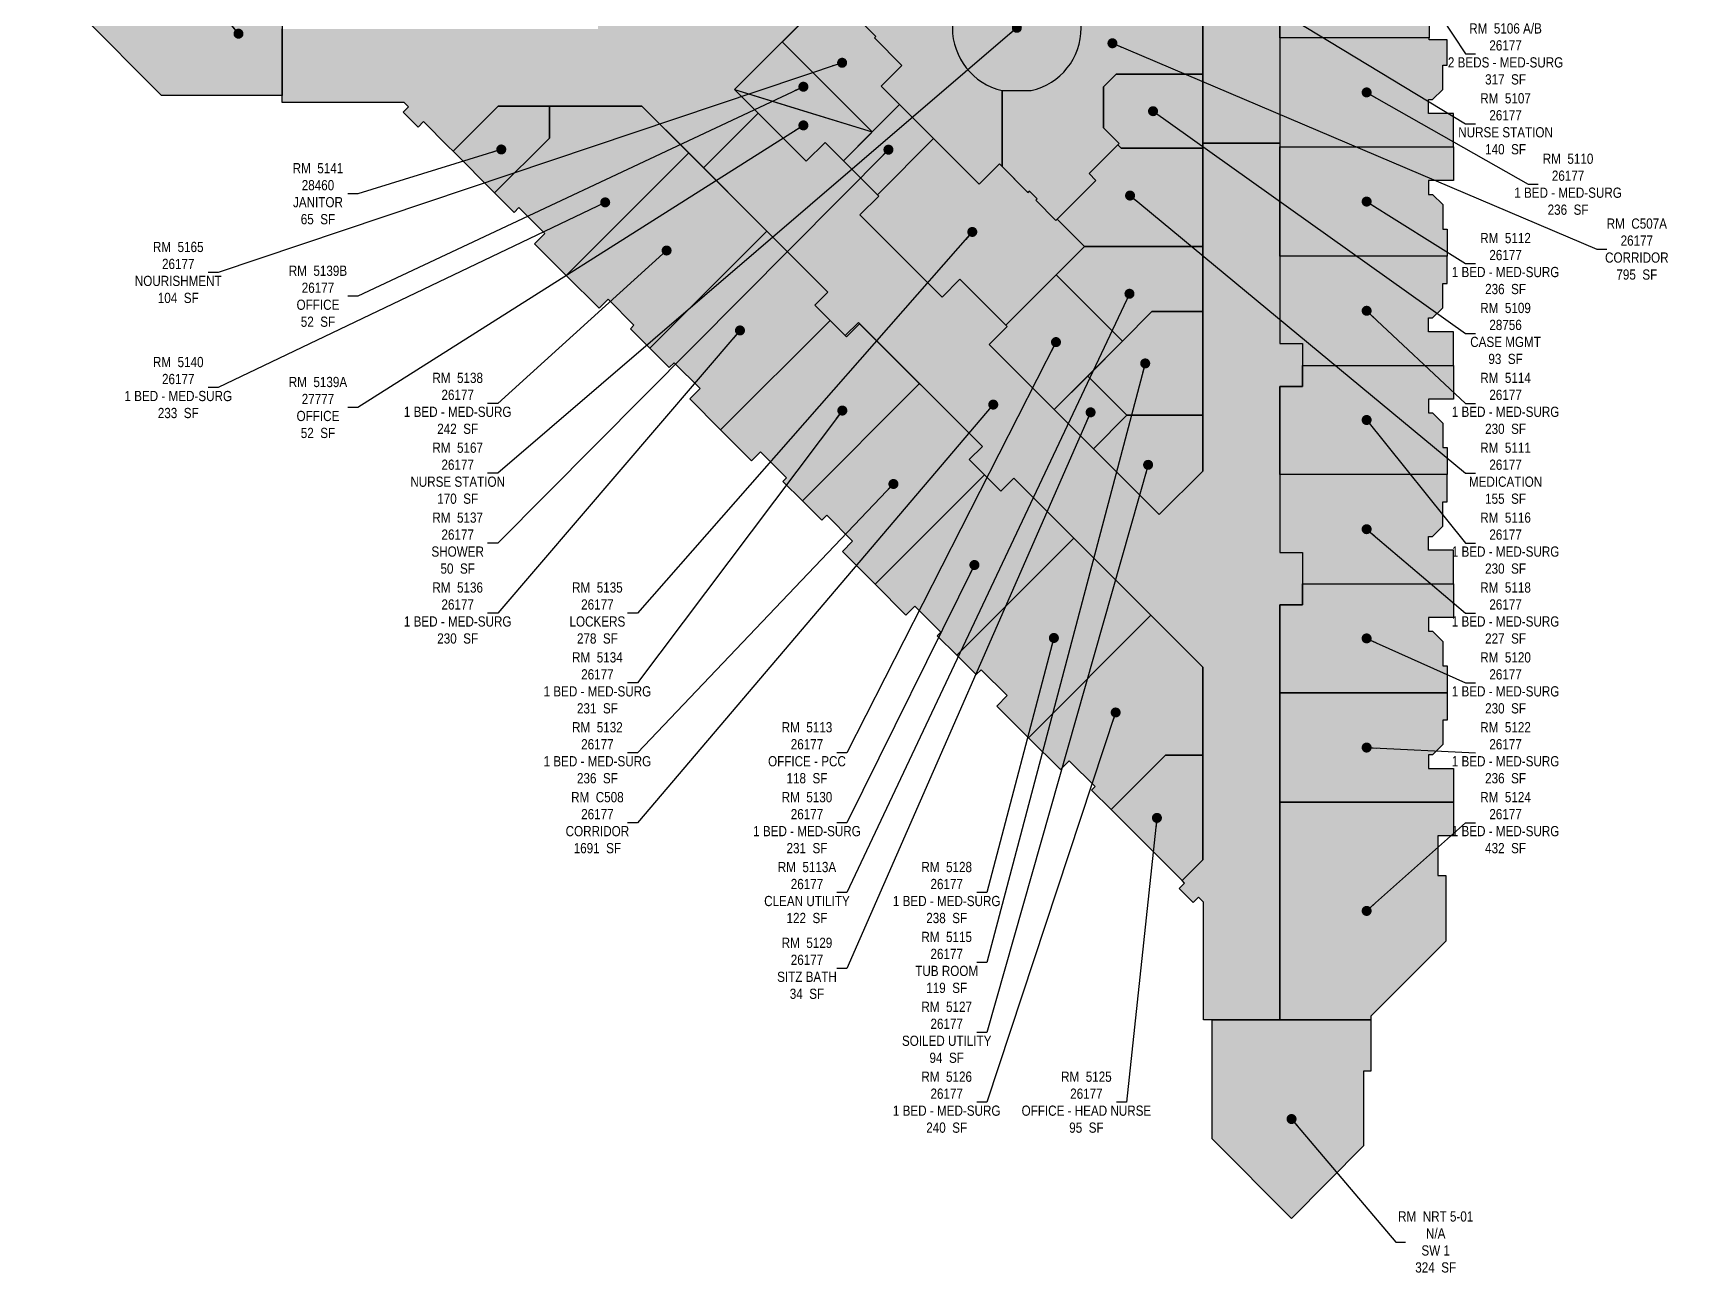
# Model space of a CAD drawing. Header units: inches. Extents: x -457 to 5277, y -65 to 4598.
# Drawn here: x -39 to 2251, y -65 to 1638 of the extents above; entities that cross this region are included whole.
import ezdxf

# ---------------------------------------------------------------- set-up
doc = ezdxf.new("R2010")
doc.units = ezdxf.units.IN
doc.header["$LTSCALE"] = 48
doc.header["$MEASUREMENT"] = 0
for name, color, linetype in [('0-LABEL', 3, 'Continuous'), ('1-NRT', 200, 'Continuous'), ('1-NRT-PTN', 253, 'Continuous'), ('4-OCC', 6, 'Continuous'), ('4-OCC-PTN', 95, 'Continuous')]:
    doc.layers.add(name, color=color, linetype=linetype)
doc.styles.add('ArialN', font='ARIALN.TTF')
doc.dimstyles.new('AB-220', dxfattribs={"dimscale": 220, "dimtxt": 0.070312, "dimasz": 0.0625, "dimexe": 0.0625, "dimexo": 0.125, "dimgap": 0.1875, "dimtad": 0, "dimdec": 4, "dimrnd": 0.0625, "dimzin": 0, "dimdsep": 46, "dimlunit": 4, "dimtxsty": 'ArialN', "dimblk": 'ARCHTICK', "dimcen": 0.0625, "dimclrd": 256, "dimclre": 256, "dimclrt": 256, "dimadec": 0, "dimazin": 0, "dimtfac": 1, "dimtdec": 4, "dimtofl": 0, "dimtmove": 2, "dimatfit": 3, "dimldrblk": 'DOT', "dimfxl": 0, "dimfrac": 2, "dimtolj": 1, "dimtzin": 0, "dimlwd": -1, "dimlwe": -1, "dimarcsym": 0})

# ---------------------------------------------------------------- blocks, each defined once
blk = doc.blocks.new('_ArchTick')
at = {"const_width": 0.15}
blk.add_lwpolyline([(-0.5, -0.5), (0.5, 0.5)], dxfattribs=at)
blk = doc.blocks.new('_Dot')
at = {"lineweight": -2}
blk.add_line((-0.5, 0), (-1, 0), dxfattribs=at)
at = {"const_width": 0.5}
blk.add_lwpolyline([(-0.25, 0, 1), (0.25, 0, 1)], format="xyb", close=True, dxfattribs=at)

msp = doc.modelspace()

# ---------------------------------------------------------------- hatches: boundary and pattern name
at = {"layer": '1-NRT-PTN'}
for points in [[(303.1, 1552.6), (137.6, 1552.6), (26.1, 1664.1), (136, 1776.8), (303.1, 1776.8)], [(1799.4, 283), (1799.4, 212.3), (1789.4, 212.3), (1789.4, 109.5), (1690.4, 10), (1581.3, 119.3), (1581.3, 283)]]:
    msp.add_hatch(color=256, dxfattribs=at).paths.add_polyline_path(points)
at = {"layer": '4-OCC-PTN'}
for color, points in [(105, [(1078.9, 1669.8), (1056.4, 1692.3), (992.4, 1628.3), (988.7, 1624.6), (924.8, 1560.7), (957.2, 1528.4), (882.2, 1453.4), (797.6, 1538.1), (600.2, 1538.1), (538, 1475.9), (531.2, 1482.7), (497.3, 1516.6), (489.9, 1509.2), (469.5, 1529.6), (476.9, 1537), (470.8, 1543.1), (303.1, 1543.1), (303.1, 1644.1), (737.3, 1644.1), (737.3, 1682.3), (780.1, 1725.1), (783.9, 1728.8), (804.5, 1708.1), (808.1, 1711.6), (842, 1745.6), (906.9, 1810.4), (910.6, 1814.1), (975.5, 1879), (1495.8, 2399.4), (1607.4, 2287.8), (1626.3, 2306.7), (1661.4, 2271.6), (1674.7, 2285), (1759.6, 2200.1), (1757.9, 2198.3), (1759.7, 2196.5), (1729.2, 2166), (1767, 2128.2), (1797.5, 2158.7), (1799.3, 2156.9), (1796.4, 2154), (1889.4, 2061), (1893.1, 2064.7), (1902.5, 2055.3), (1831.9, 1984.7), (1802.7, 2014), (1765.2, 1976.5), (1758.2, 1969.5), (1762.5, 1965.3), (1728.9, 1931.7), (1724.6, 1935.9), (1720.7, 1932), (1696.2, 1907.5), (1692.3, 1903.6), (1674.3, 1885.5), (1674.3, 1486.9), (1568.3, 1486.9), (1568.3, 1581.9), (1568.3, 1654.5), (1573.3, 1654.5), (1573.3, 1814.3), (1516.7, 1870.8), (1513.2, 1874.4), (1568.3, 1929.5), (1568.3, 2177.1), (1495.8, 2249.5), (1492.3, 2245.9), (1458.4, 2212), (1423.9, 2177.5), (1414.2, 2167.8), (1365.9, 2119.5), (1332, 2085.6), (1321.2, 2074.8), (1287.2, 2040.9), (1271.7, 2025.3), (1230, 1983.6), (1235, 1978.6), (1211.6, 1955.3), (1225, 1941.9), (1180.9, 1897.9), (1162.6, 1916.2), (1044.7, 1798.3), (1126.1, 1717), (1122.6, 1713.4)]), (105, [(1879.3, 1631.8), (1674.3, 1631.8), (1674.3, 1885.5), (1694.2, 1905.5), (1769.8, 1830), (1782.1, 1842.4), (1904.6, 1719.9), (1972.3, 1719.9), (1975.5, 1716.7), (1913.2, 1654.4), (1890.6, 1676.9), (1879.3, 1665.6)]), (105, [(990.5, 1626.4), (1056.4, 1692.3), (1100.1, 1648.6), (1101.9, 1650.4), (1118.9, 1633.5), (1117, 1631.6), (1154.9, 1593.8), (1126.4, 1565.3), (1151.6, 1540.1), (1114.2, 1502.8)]), (105, [(990.5, 1626.4), (924.8, 1560.7), (1114.2, 1502.8)]), (105, [(1904, 1629.1), (1879.3, 1629.1), (1879.3, 1631.8), (1674.3, 1631.8), (1674.3, 1484.4), (1674.3, 1481.8), (1705.4, 1481.8), (1912.8, 1481.8), (1912.8, 1528), (1878.3, 1527.9), (1878.3, 1546.9), (1884, 1546.9), (1898, 1560.9), (1898, 1594.4), (1904, 1594.4)]), (22, [(1568.3, 1480.1), (1456.3, 1480.1), (1451.5, 1484.9), (1453.4, 1486.7), (1431.8, 1508.3), (1431.8, 1564.5), (1449.1, 1581.9), (1568.3, 1581.9)]), (246, [(1019.5, 1531.7), (1114.2, 1502.8), (1074.4, 1462.9), (1049.2, 1488.1), (1023.3, 1462.2), (924.8, 1560.7)]), (201, [(538, 1475.9), (600.2, 1538.1), (670.6, 1538.1), (670.6, 1494.1), (595.2, 1418.7)]), (105, [(595.2, 1418.7), (670.6, 1494.1), (670.6, 1538.1), (797.6, 1538.1), (862, 1473.7), (693.7, 1305.3), (650.1, 1348.9), (664.3, 1363.1), (628.6, 1398.7), (621.9, 1392)]), (105, [(1074.4, 1462.9), (1151.6, 1540.1), (1198.4, 1493.3), (1121.2, 1416.1)]), (105, [(1568.3, 1486.9), (1674.3, 1486.9), (1674.3, 1211.9), (1705.4, 1211.9), (1705.4, 1152.8), (1674.3, 1152.8), (1674.3, 924.8), (1705.4, 924.8), (1705.4, 852.8), (1674.3, 852.8), (1674.3, 283), (1569.3, 283), (1569.3, 444.6), (1562.4, 451.5), (1555, 444.1), (1536, 463.1), (1543.4, 470.5), (1539.9, 474), (1568.3, 502.4), (1568.3, 767.4), (1308.6, 1027), (1290.7, 1009.1), (1247.5, 1052.4), (1265.4, 1070.3), (1096.5, 1239.1), (1078.6, 1221.2), (1035.3, 1264.5), (1053.2, 1282.4), (882.2, 1453.4), (957.2, 1528.4), (1023.3, 1462.2), (1049.2, 1488.1), (1123, 1414.2), (1097.2, 1388.4), (1210, 1275.6), (1234.6, 1300.2), (1299.6, 1235.1), (1275, 1210.5), (1508.6, 977), (1568.3, 1036.7)]), (105, [(1121.2, 1416.1), (1198.4, 1493.3), (1261, 1430.6), (1289, 1458.5), (1328.1, 1419.4), (1330, 1421.2), (1340.7, 1410.6), (1338.8, 1408.7), (1366.6, 1380.9), (1368.4, 1382.8), (1406, 1345.3), (1297.7, 1237), (1234.6, 1300.2), (1210, 1275.6), (1097.2, 1388.4), (1123, 1414.2)]), (105, [(693.7, 1305.3), (862, 1473.7), (969.3, 1366.3), (808.4, 1205.5), (781.7, 1232.2), (786.6, 1237.1), (751, 1272.7), (738.7, 1260.4)]), (105, [(1568.3, 1345.3), (1406, 1345.3), (1368.4, 1382.8), (1421.5, 1435.8), (1412, 1445.3), (1451.5, 1484.9), (1456.3, 1480.1), (1568.3, 1480.1)]), (105, [(1904, 1331.8), (1674.3, 1331.8), (1674.3, 1438.8), (1674.3, 1481.8), (1705.4, 1481.8), (1912.8, 1481.8), (1912.8, 1435.6), (1878.3, 1435.6), (1878.3, 1416.6), (1884, 1416.6), (1898, 1402.6), (1898, 1369.1), (1904, 1369.1)]), (105, [(808.4, 1205.5), (969.3, 1366.3), (1053.2, 1282.4), (1035.3, 1264.5), (1056.2, 1243.6), (905.8, 1093.2), (863.3, 1135.7), (877.5, 1149.9), (841.9, 1185.5), (835.1, 1178.8)]), (105, [(1458.2, 1215.1), (1367, 1306.3), (1406, 1345.3), (1568.3, 1345.3), (1568.3, 1255.6), (1498.5, 1255.6)]), (105, [(1904, 1331.8), (1674.3, 1331.8), (1674.3, 1211.9), (1705.4, 1211.9), (1705.4, 1181.8), (1912.8, 1181.8), (1912.8, 1228), (1878.3, 1228), (1878.3, 1247), (1884, 1247), (1898, 1261), (1898, 1294.5), (1904, 1294.5)]), (105, [(1297.7, 1237), (1367, 1306.3), (1456.3, 1217), (1458.2, 1215.1), (1364.3, 1121.2), (1275, 1210.5), (1299.6, 1235.1)]), (105, [(1018.1, 995.8), (1178.9, 1156.7), (1095, 1240.7), (1077.1, 1222.7), (1056.2, 1243.6), (905.8, 1093.2), (948.3, 1050.8), (960.6, 1063.1), (996.3, 1027.4), (991.4, 1022.5)]), (105, [(1410.2, 1167.2), (1458.2, 1215.1), (1498.5, 1255.6), (1568.3, 1255.6), (1568.3, 1113.3), (1464, 1113.3)]), (105, [(1904, 1031.8), (1674.3, 1031.8), (1674.3, 1152.8), (1705.4, 1152.8), (1705.4, 1181.8), (1912.8, 1181.8), (1912.8, 1135.5), (1878.3, 1135.5), (1878.3, 1116.5), (1884, 1116.5), (1898, 1102.5), (1898, 1069), (1904, 1069)]), (105, [(1018.1, 995.8), (1178.9, 1156.7), (1265.4, 1070.3), (1247.5, 1052.4), (1268.3, 1031.5), (1118, 881.1), (1073, 926.1), (1087.1, 940.2), (1051.5, 975.9), (1044.8, 969.1)]), (105, [(1364.3, 1121.2), (1410.2, 1167.2), (1464, 1113.3), (1418.1, 1067.4)]), (105, [(1418.1, 1067.4), (1464, 1113.3), (1568.3, 1113.3), (1568.3, 1036.7), (1508.6, 977)]), (105, [(1118, 881.1), (1268.3, 1031.5), (1290.7, 1009.1), (1308.6, 1027), (1391.1, 944.6), (1230.2, 783.7), (1203.5, 810.4), (1208.4, 815.3), (1172.8, 851), (1160.4, 838.6)]), (105, [(1904, 1031.8), (1674.3, 1031.8), (1674.3, 924.8), (1705.4, 924.8), (1705.4, 881.8), (1912.8, 881.8), (1912.8, 927.9), (1878.3, 927.9), (1878.3, 946.9), (1884, 946.9), (1898, 960.9), (1898, 994.4), (1904, 994.4)]), (105, [(1230.2, 783.7), (1391.1, 944.6), (1497.1, 838.5), (1328.9, 670.2), (1285.1, 713.9), (1299.3, 728.1), (1263.6, 763.7), (1256.9, 757)]), (105, [(1904, 731.8), (1674.3, 731.8), (1674.3, 852.8), (1705.4, 852.8), (1705.4, 881.8), (1912.8, 881.8), (1912.8, 835.6), (1878.3, 835.6), (1878.3, 816.6), (1884, 816.6), (1898, 802.6), (1898, 769.1), (1904, 769.1)]), (105, [(1328.9, 670.2), (1497.1, 838.5), (1568.3, 767.4), (1568.3, 646.3), (1517.1, 646.3), (1514.8, 644.1), (1442.3, 571.6), (1415.6, 598.3), (1420.5, 603.2), (1384.9, 638.8), (1372.6, 626.5)]), (105, [(1912.8, 581.8), (1674.3, 581.8), (1674.3, 731.8), (1904, 731.8), (1904, 694.5), (1898, 694.5), (1898, 661), (1884, 647), (1878.3, 647), (1878.3, 628), (1912.8, 628)]), (105, [(1442.3, 571.6), (1517.1, 646.3), (1568.3, 646.3), (1568.3, 502.4), (1539.9, 474)]), (105, [(1799.4, 283), (1674.3, 283), (1674.3, 581.8), (1912.8, 581.8), (1912.8, 535.4), (1891.5, 535.4), (1891.5, 480.9), (1902.3, 480.9), (1902.3, 390.9), (1799.4, 288)])]:
    msp.add_hatch(color=color, dxfattribs=at).paths.add_polyline_path(points)
h = msp.add_hatch(color=105, dxfattribs=at)
edge = h.paths.add_edge_path()
edge.add_line((1568.3, 1654.5), (1568.3, 1581.9))
edge.add_line((1568.3, 1581.9), (1449.1, 1581.9))
edge.add_line((1449.1, 1581.9), (1431.8, 1564.5))
edge.add_line((1431.8, 1564.5), (1431.8, 1508.3))
edge.add_line((1431.8, 1508.3), (1453.4, 1486.7))
edge.add_line((1453.4, 1486.7), (1412, 1445.3))
edge.add_line((1412, 1445.3), (1421.5, 1435.8))
edge.add_line((1421.5, 1435.8), (1366.6, 1380.9))
edge.add_line((1366.6, 1380.9), (1338.8, 1408.7))
edge.add_line((1338.8, 1408.7), (1340.7, 1410.6))
edge.add_line((1340.7, 1410.6), (1330, 1421.2))
edge.add_line((1330, 1421.2), (1328.1, 1419.4))
edge.add_line((1328.1, 1419.4), (1292.5, 1455))
edge.add_line((1292.5, 1455), (1292.5, 1559.3))
edge.add_line((1292.5, 1559.3), (1332.6, 1559.2))
edge.add_arc((1312.8, 1645.5), 88.6, 282.9644, 437.0356)
edge.add_line((1332.6, 1731.8), (1292.5, 1731.7))
edge.add_arc((1312.8, 1645.5), 88.6, 103.2198, 256.7802)
edge.add_line((1292.5, 1559.3), (1292.5, 1455))
edge.add_line((1292.5, 1455), (1289, 1458.5))
edge.add_line((1289, 1458.5), (1261, 1430.6))
edge.add_line((1261, 1430.6), (1126.4, 1565.3))
edge.add_line((1126.4, 1565.3), (1154.9, 1593.8))
edge.add_line((1154.9, 1593.8), (1117, 1631.6))
edge.add_line((1117, 1631.6), (1118.9, 1633.5))
edge.add_line((1118.9, 1633.5), (1101.9, 1650.4))
edge.add_line((1101.9, 1650.4), (1100.1, 1648.6))
edge.add_line((1100.1, 1648.6), (1078.9, 1669.8))
edge.add_line((1078.9, 1669.8), (1126.1, 1717))
edge.add_line((1126.1, 1717), (1348.7, 1938.4))
edge.add_line((1348.7, 1938.4), (1422.5, 1864.6))
edge.add_line((1422.5, 1864.6), (1436.7, 1878.7))
edge.add_line((1436.7, 1878.7), (1478.9, 1836.5))
edge.add_line((1478.9, 1836.5), (1478.9, 1758.3))
edge.add_line((1478.9, 1758.3), (1460.4, 1758.3))
edge.add_line((1460.4, 1758.3), (1460.4, 1654.5))
edge.add_line((1460.4, 1654.5), (1568.3, 1654.5))
h = msp.add_hatch(color=105, dxfattribs=at)
edge = h.paths.add_edge_path()
edge.add_line((1292.5, 1559.3), (1332.6, 1559.2))
edge.add_arc((1312.8, 1645.5), 88.6, 282.9644, 437.0356)
edge.add_line((1332.6, 1731.8), (1292.5, 1731.7))
edge.add_arc((1312.8, 1645.5), 88.6, 103.2198, 256.7802)

# ---------------------------------------------------------------- linework, layer by layer
at = {"layer": '1-NRT'}
for points in [[(303.1, 1552.6), (137.6, 1552.6), (26.1, 1664.1), (136, 1776.8), (303.1, 1776.8)], [(1799.4, 283), (1799.4, 212.3), (1789.4, 212.3), (1789.4, 109.5), (1690.4, 10), (1581.3, 119.3), (1581.3, 283)]]:
    msp.add_lwpolyline(points, close=True, dxfattribs=at)
at = {"layer": '4-OCC'}
for points in [[(1879.3, 1631.8), (1674.3, 1631.8), (1674.3, 1885.5), (1694.2, 1905.5), (1769.8, 1830), (1782.1, 1842.4), (1904.6, 1719.9), (1972.3, 1719.9), (1975.5, 1716.7), (1913.2, 1654.4), (1890.6, 1676.9), (1879.3, 1665.6)], [(990.5, 1626.4), (1056.4, 1692.3), (1100.1, 1648.6), (1101.9, 1650.4), (1118.9, 1633.5), (1117, 1631.6), (1154.9, 1593.8), (1126.4, 1565.3), (1151.6, 1540.1), (1114.2, 1502.8)], [(990.5, 1626.4), (924.8, 1560.7), (1114.2, 1502.8)], [(1904, 1629.1), (1879.3, 1629.1), (1879.3, 1631.8), (1674.3, 1631.8), (1674.3, 1484.4), (1674.3, 1481.8), (1705.4, 1481.8), (1912.8, 1481.8), (1912.8, 1528), (1878.3, 1527.9), (1878.3, 1546.9), (1884, 1546.9), (1898, 1560.9), (1898, 1594.4), (1904, 1594.4)], [(1568.3, 1480.1), (1456.3, 1480.1), (1451.5, 1484.9), (1453.4, 1486.7), (1431.8, 1508.3), (1431.8, 1564.5), (1449.1, 1581.9), (1568.3, 1581.9)], [(1019.5, 1531.7), (1114.2, 1502.8), (1074.4, 1462.9), (1049.2, 1488.1), (1023.3, 1462.2), (924.8, 1560.7)], [(538, 1475.9), (600.2, 1538.1), (670.6, 1538.1), (670.6, 1494.1), (595.2, 1418.7)], [(595.2, 1418.7), (670.6, 1494.1), (670.6, 1538.1), (797.6, 1538.1), (862, 1473.7), (693.7, 1305.3), (650.1, 1348.9), (664.3, 1363.1), (628.6, 1398.7), (621.9, 1392)], [(1074.4, 1462.9), (1151.6, 1540.1), (1198.4, 1493.3), (1121.2, 1416.1)], [(1568.3, 1486.9), (1674.3, 1486.9), (1674.3, 1211.9), (1705.4, 1211.9), (1705.4, 1152.8), (1674.3, 1152.8), (1674.3, 924.8), (1705.4, 924.8), (1705.4, 852.8), (1674.3, 852.8), (1674.3, 283), (1569.3, 283), (1569.3, 444.6), (1562.4, 451.5), (1555, 444.1), (1536, 463.1), (1543.4, 470.5), (1539.9, 474), (1568.3, 502.4), (1568.3, 767.4), (1308.6, 1027), (1290.7, 1009.1), (1247.5, 1052.4), (1265.4, 1070.3), (1096.5, 1239.1), (1078.6, 1221.2), (1035.3, 1264.5), (1053.2, 1282.4), (882.2, 1453.4), (957.2, 1528.4), (1023.3, 1462.2), (1049.2, 1488.1), (1123, 1414.2), (1097.2, 1388.4), (1210, 1275.6), (1234.6, 1300.2), (1299.6, 1235.1), (1275, 1210.5), (1508.6, 977), (1568.3, 1036.7)], [(1121.2, 1416.1), (1198.4, 1493.3), (1261, 1430.6), (1289, 1458.5), (1328.1, 1419.4), (1330, 1421.2), (1340.7, 1410.6), (1338.8, 1408.7), (1366.6, 1380.9), (1368.4, 1382.8), (1406, 1345.3), (1297.7, 1237), (1234.6, 1300.2), (1210, 1275.6), (1097.2, 1388.4), (1123, 1414.2)], [(693.7, 1305.3), (862, 1473.7), (969.3, 1366.3), (808.4, 1205.5), (781.7, 1232.2), (786.6, 1237.1), (751, 1272.7), (738.7, 1260.4)], [(1568.3, 1345.3), (1406, 1345.3), (1368.4, 1382.8), (1421.5, 1435.8), (1412, 1445.3), (1451.5, 1484.9), (1456.3, 1480.1), (1568.3, 1480.1)], [(1904, 1331.8), (1674.3, 1331.8), (1674.3, 1438.8), (1674.3, 1481.8), (1705.4, 1481.8), (1912.8, 1481.8), (1912.8, 1435.6), (1878.3, 1435.6), (1878.3, 1416.6), (1884, 1416.6), (1898, 1402.6), (1898, 1369.1), (1904, 1369.1)], [(808.4, 1205.5), (969.3, 1366.3), (1053.2, 1282.4), (1035.3, 1264.5), (1056.2, 1243.6), (905.8, 1093.2), (863.3, 1135.7), (877.5, 1149.9), (841.9, 1185.5), (835.1, 1178.8)], [(1458.2, 1215.1), (1367, 1306.3), (1406, 1345.3), (1568.3, 1345.3), (1568.3, 1255.6), (1498.5, 1255.6)], [(1904, 1331.8), (1674.3, 1331.8), (1674.3, 1211.9), (1705.4, 1211.9), (1705.4, 1181.8), (1912.8, 1181.8), (1912.8, 1228), (1878.3, 1228), (1878.3, 1247), (1884, 1247), (1898, 1261), (1898, 1294.5), (1904, 1294.5)], [(1297.7, 1237), (1367, 1306.3), (1456.3, 1217), (1458.2, 1215.1), (1364.3, 1121.2), (1275, 1210.5), (1299.6, 1235.1)], [(1018.1, 995.8), (1178.9, 1156.7), (1095, 1240.7), (1077.1, 1222.7), (1056.2, 1243.6), (905.8, 1093.2), (948.3, 1050.8), (960.6, 1063.1), (996.3, 1027.4), (991.4, 1022.5)], [(1410.2, 1167.2), (1458.2, 1215.1), (1498.5, 1255.6), (1568.3, 1255.6), (1568.3, 1113.3), (1464, 1113.3)], [(1904, 1031.8), (1674.3, 1031.8), (1674.3, 1152.8), (1705.4, 1152.8), (1705.4, 1181.8), (1912.8, 1181.8), (1912.8, 1135.5), (1878.3, 1135.5), (1878.3, 1116.5), (1884, 1116.5), (1898, 1102.5), (1898, 1069), (1904, 1069)], [(1018.1, 995.8), (1178.9, 1156.7), (1265.4, 1070.3), (1247.5, 1052.4), (1268.3, 1031.5), (1118, 881.1), (1073, 926.1), (1087.1, 940.2), (1051.5, 975.9), (1044.8, 969.1)], [(1364.3, 1121.2), (1410.2, 1167.2), (1464, 1113.3), (1418.1, 1067.4)], [(1418.1, 1067.4), (1464, 1113.3), (1568.3, 1113.3), (1568.3, 1036.7), (1508.6, 977)], [(1118, 881.1), (1268.3, 1031.5), (1290.7, 1009.1), (1308.6, 1027), (1391.1, 944.6), (1230.2, 783.7), (1203.5, 810.4), (1208.4, 815.3), (1172.8, 851), (1160.4, 838.6)], [(1904, 1031.8), (1674.3, 1031.8), (1674.3, 924.8), (1705.4, 924.8), (1705.4, 881.8), (1912.8, 881.8), (1912.8, 927.9), (1878.3, 927.9), (1878.3, 946.9), (1884, 946.9), (1898, 960.9), (1898, 994.4), (1904, 994.4)], [(1230.2, 783.7), (1391.1, 944.6), (1497.1, 838.5), (1328.9, 670.2), (1285.1, 713.9), (1299.3, 728.1), (1263.6, 763.7), (1256.9, 757)], [(1904, 731.8), (1674.3, 731.8), (1674.3, 852.8), (1705.4, 852.8), (1705.4, 881.8), (1912.8, 881.8), (1912.8, 835.6), (1878.3, 835.6), (1878.3, 816.6), (1884, 816.6), (1898, 802.6), (1898, 769.1), (1904, 769.1)], [(1328.9, 670.2), (1497.1, 838.5), (1568.3, 767.4), (1568.3, 646.3), (1517.1, 646.3), (1514.8, 644.1), (1442.3, 571.6), (1415.6, 598.3), (1420.5, 603.2), (1384.9, 638.8), (1372.6, 626.5)], [(1912.8, 581.8), (1674.3, 581.8), (1674.3, 731.8), (1904, 731.8), (1904, 694.5), (1898, 694.5), (1898, 661), (1884, 647), (1878.3, 647), (1878.3, 628), (1912.8, 628)], [(1442.3, 571.6), (1517.1, 646.3), (1568.3, 646.3), (1568.3, 502.4), (1539.9, 474)], [(1799.4, 283), (1674.3, 283), (1674.3, 581.8), (1912.8, 581.8), (1912.8, 535.4), (1891.5, 535.4), (1891.5, 480.9), (1902.3, 480.9), (1902.3, 390.9), (1799.4, 288)]]:
    msp.add_lwpolyline(points, close=True, dxfattribs=at)
for points in [[(1674.3, 1885.5), (1674.3, 1486.9), (1568.3, 1486.9), (1568.3, 1581.9), (1568.3, 1654.5)], [(1056.4, 1692.3), (992.4, 1628.3), (988.7, 1624.6), (924.8, 1560.7), (957.2, 1528.4), (882.2, 1453.4), (797.6, 1538.1), (600.2, 1538.1), (538, 1475.9), (531.2, 1482.7), (497.3, 1516.6), (489.9, 1509.2), (469.5, 1529.6), (476.9, 1537), (470.8, 1543.1), (303.1, 1543.1), (303.1, 1644.1)]]:
    msp.add_lwpolyline(points, dxfattribs=at)
for points in [[(1292.5, 1731.7, 0.792309), (1292.5, 1559.3), (1292.5, 1455), (1289, 1458.5), (1261, 1430.6), (1126.4, 1565.3), (1154.9, 1593.8), (1117, 1631.6), (1118.9, 1633.5), (1101.9, 1650.4)], [(1568.3, 1654.5), (1568.3, 1581.9), (1449.1, 1581.9), (1431.8, 1564.5), (1431.8, 1508.3), (1453.4, 1486.7), (1412, 1445.3), (1421.5, 1435.8), (1366.6, 1380.9), (1338.8, 1408.7), (1340.7, 1410.6), (1330, 1421.2), (1328.1, 1419.4), (1292.5, 1455), (1292.5, 1559.3), (1332.6, 1559.2, 0.795943), (1332.6, 1731.8)]]:
    msp.add_lwpolyline(points, format="xyb", dxfattribs=at)
msp.add_lwpolyline([(1292.5, 1559.3), (1332.6, 1559.2, 0.795943), (1332.6, 1731.8), (1292.5, 1731.7, 0.792309), (1292.5, 1559.3)], format="xyb", close=True, dxfattribs=at)

# ---------------------------------------------------------------- texts
at = {"layer": '0-LABEL', "char_height": 14, "attachment_point": 5, "style": 'ArialN'}
for s, insert in [('RM  5106 A/B\\P26177\\P2 BEDS - MED-SURG\\P317  SF', (1984.4, 1609.6)), ('RM  5107\\P26177\\PNURSE STATION\\P140  SF', (1984.4, 1513.6)), ('RM  5110\\P26177\\P1 BED - MED-SURG\\P236  SF', (2070.3, 1430.6)), ('RM  5141\\P28460\\PJANITOR\\P65  SF', (352.4, 1417.6)), ('RM  C507A\\P26177\\PCORRIDOR\\P795  SF', (2164.8, 1341.5)), ('RM  5165\\P26177\\PNOURISHMENT\\P104  SF', (160.4, 1309.4)), ('RM  5112\\P26177\\P1 BED - MED-SURG\\P236  SF', (1984.4, 1321.6)), ('RM  5139B\\P26177\\POFFICE\\P52  SF', (352.4, 1276.7)), ('RM  5109\\P28756\\PCASE MGMT\\P93  SF', (1984.4, 1225.6)), ('RM  5140\\P26177\\P1 BED - MED-SURG\\P233  SF', (160.4, 1151.3)), ('RM  5138\\P26177\\P1 BED - MED-SURG\\P242  SF', (544.4, 1129.6)), ('RM  5114\\P26177\\P1 BED - MED-SURG\\P230  SF', (1984.4, 1129.6)), ('RM  5139A\\P27777\\POFFICE\\P52  SF', (352.4, 1123.9)), ('RM  5167\\P26177\\PNURSE STATION\\P170  SF', (544.4, 1033.6)), ('RM  5111\\P26177\\PMEDICATION\\P155  SF', (1984.4, 1033.6)), ('RM  5137\\P26177\\PSHOWER\\P50  SF', (544.4, 937.6)), ('RM  5116\\P26177\\P1 BED - MED-SURG\\P230  SF', (1984.4, 937.6)), ('RM  5136\\P26177\\P1 BED - MED-SURG\\P230  SF', (544.4, 841.6)), ('RM  5135\\P26177\\PLOCKERS\\P278  SF', (736.4, 841.6)), ('RM  5118\\P26177\\P1 BED - MED-SURG\\P227  SF', (1984.4, 841.6)), ('RM  5134\\P26177\\P1 BED - MED-SURG\\P231  SF', (736.4, 745.6)), ('RM  5120\\P26177\\P1 BED - MED-SURG\\P230  SF', (1984.4, 745.6)), ('RM  5132\\P26177\\P1 BED - MED-SURG\\P236  SF', (736.4, 649.6)), ('RM  5113\\P26177\\POFFICE - PCC\\P118  SF', (1024.4, 649.6)), ('RM  5122\\P26177\\P1 BED - MED-SURG\\P236  SF', (1984.4, 649.6)), ('RM  C508\\P26177\\PCORRIDOR\\P1691  SF', (736.4, 553.6)), ('RM  5130\\P26177\\P1 BED - MED-SURG\\P231  SF', (1024.4, 553.6)), ('RM  5124\\P26177\\P1 BED - MED-SURG\\P432  SF', (1984.4, 553.6)), ('RM  5113A\\P26177\\PCLEAN UTILITY\\P122  SF', (1024.4, 457.6)), ('RM  5128\\P26177\\P1 BED - MED-SURG\\P238  SF', (1216.4, 457.6)), ('RM  5129\\P26177\\PSITZ BATH\\P34  SF', (1024.4, 353.5)), ('RM  5115\\P26177\\PTUB ROOM\\P119  SF', (1216.4, 361.6)), ('RM  5127\\P26177\\PSOILED UTILITY\\P94  SF', (1216.4, 265.6)), ('RM  5126\\P26177\\P1 BED - MED-SURG\\P240  SF', (1216.4, 169.6)), ('RM  5125\\P26177\\POFFICE - HEAD NURSE\\P95  SF', (1408.4, 169.6)), ('RM  NRT 5-01\\PN/A\\PSW 1\\P324  SF', (1888.4, -22.4))]:
    msp.add_mtext(s, dxfattribs=dict(at, insert=insert))

# ---------------------------------------------------------------- leaders
at = {"layer": '0-LABEL', "annotation_type": 0, "has_hookline": 1}
for points, hookline_direction, text_width in [([(243.2, 1637.4), (117.5, 1794.4), (103.8, 1794.4)], 1, 101.3), ([(1516.8, 1763.6), (1929.4, 1513.6), (1943.1, 1513.6)], 0, 127.5), ([(1824.9, 1768.7), (1929.4, 1609.6), (1943.1, 1609.6)], 0, 157.2), ([(1312.8, 1645.5), (599.4, 1033.6), (585.6, 1033.6)], 1, 127.5), ([(1444.2, 1624.3), (2109.8, 1341.5), (2123.6, 1341.5)], 0, 86.3), ([(1072.7, 1597.5), (215.4, 1309.4), (201.6, 1309.4)], 1, 117.9), ([(1019.5, 1564.6), (407.4, 1276.7), (393.6, 1276.7)], 1, 78.2), ([(1793.5, 1556.8), (2015.3, 1430.6), (2029.1, 1430.6)], 0, 145.2), ([(1500, 1531), (1929.4, 1225.6), (1943.1, 1225.6)], 0, 96.1), ([(1019.5, 1511.5), (407.4, 1123.9), (393.6, 1123.9)], 1, 79), ([(604.3, 1478.4), (407.4, 1417.6), (393.6, 1417.6)], 1, 68), ([(1136.4, 1478.1), (599.4, 937.6), (585.6, 937.6)], 1, 71.2), ([(1468.4, 1415.1), (1929.4, 1033.6), (1943.1, 1033.6)], 0, 98.1), ([(747.1, 1405.7), (215.4, 1151.3), (201.6, 1151.3)], 1, 145.2), ([(1793.5, 1406.8), (1929.4, 1321.6), (1943.1, 1321.6)], 0, 145.2), ([(1251.6, 1365.1), (791.4, 841.6), (777.6, 841.6)], 1, 74.7), ([(831.5, 1339.6), (599.4, 1129.6), (585.6, 1129.6)], 1, 145.2), ([(1467.6, 1280.2), (1079.4, 457.6), (1065.6, 457.6)], 1, 116.7), ([(1793.5, 1256.8), (1929.4, 1129.6), (1943.1, 1129.6)], 0, 145.2), ([(932.3, 1229.8), (599.4, 841.6), (585.6, 841.6)], 1, 145.2), ([(1366.6, 1213.8), (1079.4, 649.6), (1065.6, 649.6)], 1, 105.4), ([(1489.2, 1184.5), (1271.4, 361.6), (1257.6, 361.6)], 1, 84.8), ([(1073, 1119.7), (791.4, 745.6), (777.6, 745.6)], 1, 145.2), ([(1280.4, 1127.9), (791.4, 553.6), (777.6, 553.6)], 1, 86.3), ([(1414.2, 1117.3), (1079.4, 353.5), (1065.6, 353.5)], 1, 79.9), ([(1793.5, 1106.8), (1929.4, 937.6), (1943.1, 937.6)], 0, 145.2), ([(1493.2, 1045.2), (1271.4, 265.6), (1257.6, 265.6)], 1, 122.1), ([(1143.2, 1018.9), (791.4, 649.6), (777.6, 649.6)], 1, 145.2), ([(1793.5, 956.8), (1929.4, 841.6), (1943.1, 841.6)], 0, 145.2), ([(1254.5, 907.6), (1079.4, 553.6), (1065.6, 553.6)], 1, 145.2), ([(1363.7, 807.4), (1271.4, 457.6), (1257.6, 457.6)], 1, 145.2), ([(1793.5, 806.8), (1929.4, 745.6), (1943.1, 745.6)], 0, 145.2), ([(1448.6, 705), (1271.4, 169.6), (1257.6, 169.6)], 1, 145.2), ([(1793.5, 656.8), (1943.1, 649.6)], 0, 145.2), ([(1505.3, 560.2), (1463.4, 169.6), (1449.6, 169.6)], 1, 176.5), ([(1793.5, 432.4), (1929.4, 553.6), (1943.1, 553.6)], 0, 145.2), ([(1690.3, 146.5), (1833.4, -22.4), (1847.1, -22.4)], 0, 99.2)]:
    msp.add_leader(points, dimstyle='AB-220', dxfattribs=dict(at, hookline_direction=hookline_direction, text_width=text_width))

doc.saveas('drawing.dxf')
